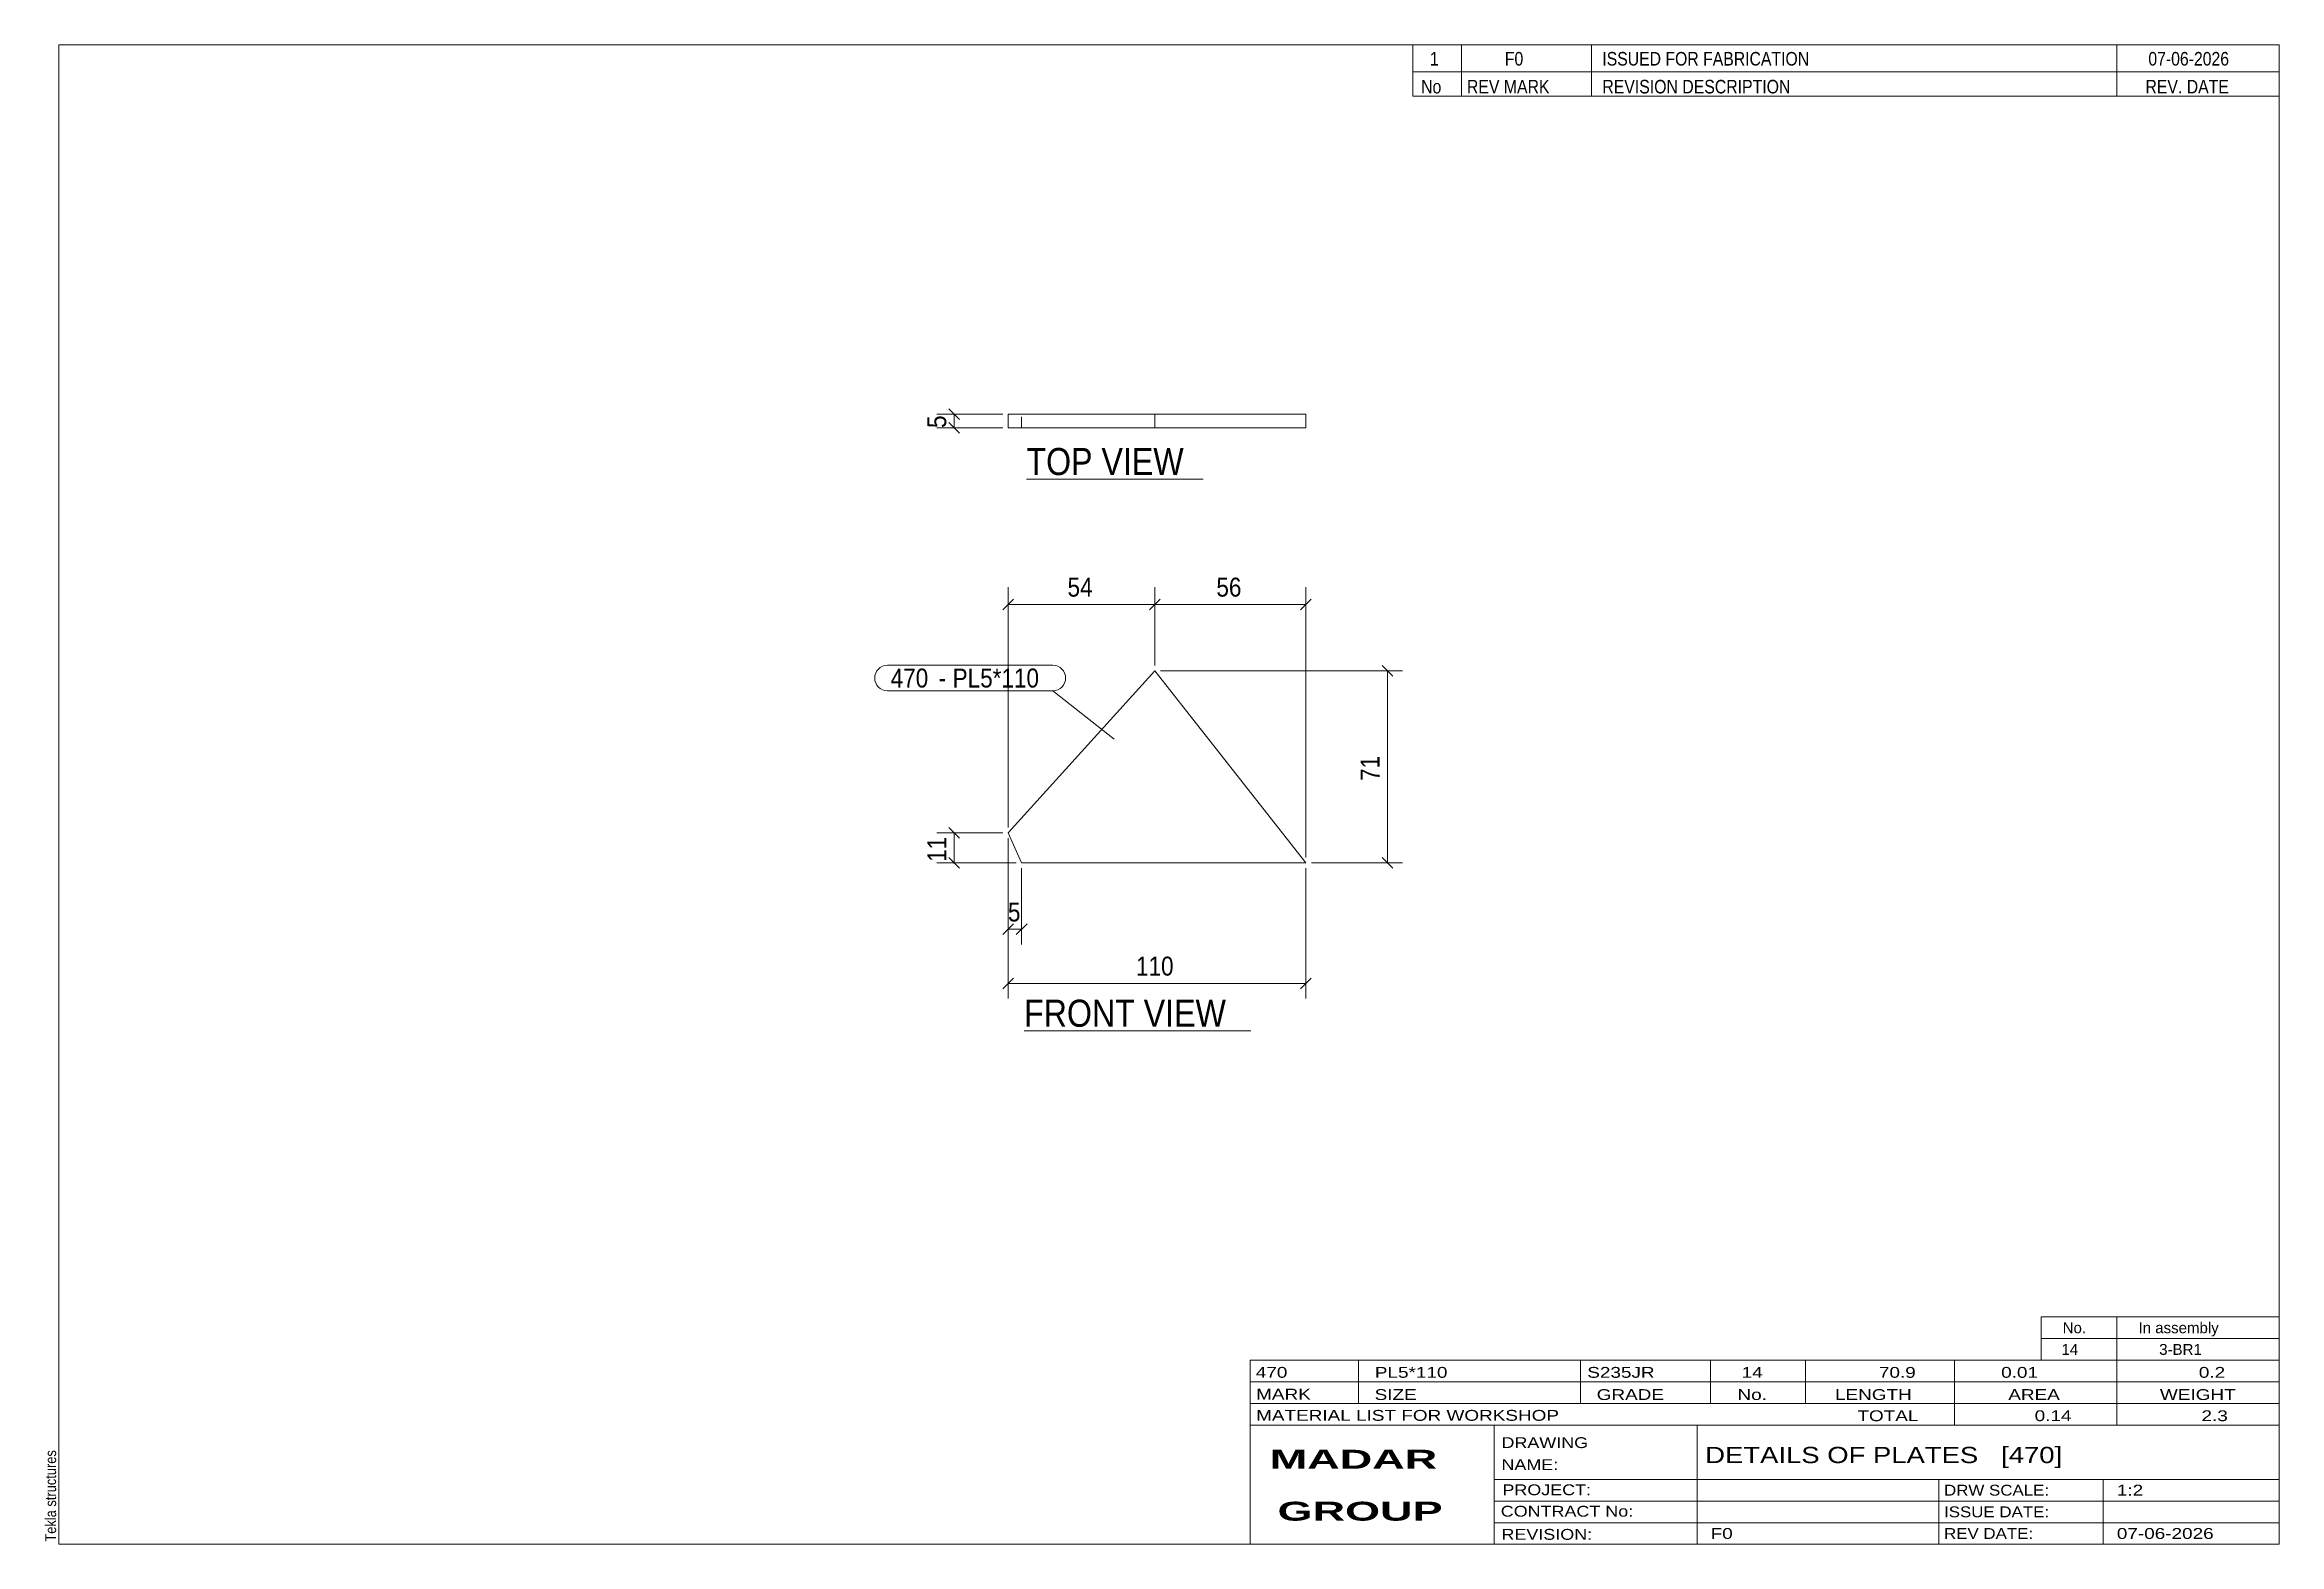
# Model space of a CAD drawing. Header units: millimetres. Extents: x 2 to 415, y 5 to 282.
import ezdxf

# ---------------------------------------------------------------- set-up
doc = ezdxf.new("R2010")
doc.units = ezdxf.units.MM
doc.linetypes.add('XKITLINE00', pattern=[0])
doc.linetypes.add('XKITLINE02', pattern=[4, 2, -2])
for name, color, linetype, lineweight in [('Dimensions', 7, 'Continuous', 0), ('DrawingSheet', 5, 'Continuous', 0), ('OtherObjectType', 7, 'Continuous', 0), ('Part', 2, 'Continuous', 0), ('PartMark', 7, 'Continuous', 0)]:
    doc.layers.add(name, color=color, linetype=linetype, lineweight=lineweight)
doc.styles.add('ARIAL', font='ARIAL.TTF')
doc.styles.add('ARIAL_BOLD', font='ARIALBD.TTF')
doc.styles.add('ARIAL_NARROW', font='ARIALN.TTF')

# ---------------------------------------------------------------- blocks, each defined once
blk = doc.blocks.new('*A1')
at = {"layer": 'Part', "color": 2, "linetype": 'XKITLINE00', "lineweight": 0}
for p, q in [((207.39, 166.33), (180.31, 136.43)), ((207.39, 166.33), (235.28, 130.87)), ((182.78, 130.87), (180.31, 136.43)), ((235.28, 130.87), (182.78, 130.87))]:
    blk.add_line(p, q, dxfattribs=at)
blk = doc.blocks.new('*A2')
at = {"layer": 'Part', "color": 2, "linetype": 'XKITLINE00', "lineweight": 0}
for p, q in [((180.31, 213.75), (180.31, 211.25)), ((235.28, 213.75), (180.31, 213.75)), ((180.31, 211.25), (235.28, 211.25)), ((207.39, 211.25), (207.39, 213.75)), ((235.28, 211.25), (235.28, 213.75))]:
    blk.add_line(p, q, dxfattribs=at)
at = {"layer": 'Part', "color": 7, "linetype": 'XKITLINE02', "lineweight": 0}
blk.add_line((182.78, 211.25), (182.78, 213.75), dxfattribs=at)
blk = doc.blocks.new('*A3')
at = {"layer": 'DrawingSheet', "color": 5, "linetype": 'XKITLINE00', "lineweight": 0}
for p, q in [((415, 282), (5, 282)), ((5, 282), (5, 5)), ((415, 5), (415, 282)), ((5, 5), (415, 5))]:
    blk.add_line(p, q, dxfattribs=at)
at = {"layer": 'DrawingSheet', "color": 5, "style": 'ARIAL', "width": 0.85}
blk.add_text('Tekla structures', height=2, rotation=90, dxfattribs=at).set_placement((4.5, 5.5))
blk = doc.blocks.new('*A4')
at = {"layer": 'OtherObjectType', "color": 7, "linetype": 'XKITLINE00', "lineweight": 0}
for p, q in [((371, 47), (415, 47)), ((371, 43), (371, 47)), ((385, 43), (385, 47)), ((415, 43), (415, 47)), ((371, 43), (415, 43)), ((371, 39), (371, 43)), ((385, 39), (385, 43)), ((415, 39), (415, 43)), ((371, 39), (415, 39))]:
    blk.add_line(p, q, dxfattribs=at)
at = {"layer": 'OtherObjectType', "color": 7, "style": 'ARIAL_NARROW', "width": 1.211571}
for s, p in [('No.', (375, 44)), ('In assembly', (389, 44)), ('14', (374.77, 40)), ('3-BR1', (392.82, 40))]:
    blk.add_text(s, height=2, dxfattribs=at).set_placement(p)
blk = doc.blocks.new('*A5')
at = {"layer": 'OtherObjectType', "color": 7, "linetype": 'XKITLINE00', "lineweight": 0}
for p, q in [((255, 282), (415, 282)), ((415, 282), (255, 282)), ((255, 282), (255, 277)), ((264, 282), (264, 277)), ((288, 282), (288, 277)), ((385, 282), (385, 277)), ((415, 282), (415, 277)), ((255, 277), (415, 277)), ((255, 277), (255, 272.5)), ((255, 277), (415, 277)), ((264, 277), (264, 272.5)), ((288, 277), (288, 272.5)), ((385, 277), (385, 272.5)), ((415, 277), (415, 272.5)), ((415, 272.5), (255, 272.5))]:
    blk.add_line(p, q, dxfattribs=at)
at = {"layer": 'OtherObjectType', "color": 7, "style": 'ARIAL_NARROW'}
for s, width, p in [('1', 1.017001, (258.16, 278.15)), ('F0', 1.017001, (272, 278.15)), ('ISSUED FOR FABRICATION', 1.017001, (290, 278.15)), ('07-06-2026', 1.017001, (390.82, 278.15)), ('No', 1.02, (256.54, 273)), ('REV MARK', 1.02, (265, 273)), ('REVISION DESCRIPTION', 1.02, (290, 273)), ('REV. DATE', 1.02, (390.28, 273))]:
    blk.add_text(s, height=2.5, dxfattribs=dict(at, width=width)).set_placement(p)
blk = doc.blocks.new('*A6')
at = {"layer": 'OtherObjectType', "color": 7, "linetype": 'XKITLINE00', "lineweight": 0}
for p, q in [((225, 39), (415, 39)), ((225, 39), (225, 35)), ((225, 39), (415, 39)), ((245, 35), (245, 39)), ((286, 35), (286, 39)), ((310, 35), (310, 39)), ((327.5, 35), (327.5, 39)), ((355, 35), (355, 39)), ((385, 35), (385, 39)), ((415, 35), (415, 39)), ((225, 35), (415, 35)), ((225, 35), (225, 5)), ((225, 35), (415, 35)), ((245, 31), (245, 35)), ((286, 31), (286, 35)), ((310, 31), (310, 35)), ((327.5, 31), (327.5, 35)), ((355, 31), (355, 35)), ((385, 31), (385, 35)), ((415, 31), (415, 35)), ((225, 31), (415, 31)), ((355, 27), (355, 31)), ((385, 27), (385, 31)), ((415, 27), (415, 31)), ((225, 27), (415, 27)), ((270, 21), (270, 27)), ((307.5, 17), (307.5, 27)), ((415, 21), (415, 27)), ((270, 21), (270, 5)), ((415, 17), (415, 21)), ((270, 17), (415, 17)), ((307.5, 5), (307.5, 17)), ((352.16, 13), (352.16, 17)), ((382.5, 5), (382.5, 17)), ((415, 13), (415, 17)), ((270, 13), (415, 13)), ((352.16, 5), (352.16, 13)), ((415, 9), (415, 13)), ((270, 9), (415, 9)), ((415, 5), (415, 9)), ((225, 5), (415, 5)), ((262.5, 5), (415, 5))]:
    blk.add_line(p, q, dxfattribs=at)
at = {"layer": 'OtherObjectType', "color": 7, "style": 'ARIAL_NARROW'}
for s, height, width, p in [('470', 2, 1.525501, (226.01, 35.76)), ('PL5*110', 2, 1.525501, (248, 35.76)), ('S235JR', 2, 1.525501, (287.22, 35.76)), ('14', 2, 1.525501, (315.73, 35.76)), ('70.9', 2, 1.525501, (341.07, 35.76)), ('0.01', 2, 1.525501, (363.64, 35.76)), ('0.2', 2, 1.525501, (400.14, 35.76)), ('MARK', 2, 1.525501, (226.08, 31.73)), ('SIZE', 2, 1.525501, (247.96, 31.66)), ('GRADE', 2, 1.525501, (288.96, 31.66)), ('No.', 2, 1.525501, (314.96, 31.66)), ('LENGTH', 2, 1.525501, (332.96, 31.66)), ('AREA', 2, 1.525501, (364.96, 31.66)), ('WEIGHT', 2, 1.525501, (392.96, 31.66)), ('MATERIAL LIST FOR WORKSHOP', 2, 1.525501, (226.08, 27.82)), ('TOTAL', 2, 1.525501, (337.1, 27.75)), ('0.14', 2, 1.525501, (369.83, 27.75)), ('2.3', 2, 1.525501, (400.63, 27.75)), ('DRAWING', 2, 1.445, (271.38, 22.78)), ('NAME:', 2, 1.445, (271.38, 18.72)), ('DETAILS OF PLATES   [470]', 3, 1.474651, (309, 20)), ('PROJECT:', 2, 1.445, (271.55, 14.07)), ('DRW SCALE:', 2, 1.36, (353.1, 14)), ('1:2', 2, 1.525501, (385, 14)), ('CONTRACT No:', 2, 1.445, (271.25, 10.11)), ('ISSUE DATE:', 2, 1.36, (353.1, 10)), ('REVISION:', 2, 1.445, (271.38, 5.84)), ('F0', 2, 1.525501, (310, 6)), ('REV DATE:', 2, 1.36, (353.1, 6)), ('07-06-2026', 2, 1.525501, (385, 6))]:
    blk.add_text(s, height=height, dxfattribs=dict(at, width=width)).set_placement(p)
at = {"layer": 'OtherObjectType', "color": 1, "style": 'ARIAL_BOLD', "width": 1.7}
for s, p in [('MADAR ', (228.58, 18.97)), ('GROUP', (230.03, 9.37))]:
    blk.add_text(s, height=3.5, dxfattribs=at).set_placement(p)
blk = doc.blocks.new('*A7')
at = {"layer": 'Dimensions', "color": 7, "linetype": 'XKITLINE00', "lineweight": 0}
for p, q in [((208.39, 166.33), (253.11, 166.33)), ((249.32, 167.32), (251.3, 165.34)), ((250.31, 130.87), (250.31, 166.33)), ((236.28, 130.87), (253.11, 130.87)), ((249.32, 131.86), (251.3, 129.88))]:
    blk.add_line(p, q, dxfattribs=at)
at = {"layer": 'Dimensions', "color": 3}
for p in [(250.31, 166.33), (250.31, 130.87)]:
    blk.add_point(p, dxfattribs=at)
at = {"layer": 'Dimensions', "color": 3, "style": 'ARIAL', "width": 0.85}
blk.add_text('71', height=3.5, rotation=90.0002, dxfattribs=at).set_placement((248.86, 146.01))
blk = doc.blocks.new('*A8')
at = {"layer": 'Dimensions', "color": 7, "linetype": 'XKITLINE00', "lineweight": 0}
for p, q in [((179.31, 136.43), (167.11, 136.43)), ((169.32, 137.42), (171.3, 135.44)), ((170.31, 130.87), (170.31, 136.43)), ((181.78, 130.87), (167.11, 130.87)), ((169.32, 131.86), (171.3, 129.88))]:
    blk.add_line(p, q, dxfattribs=at)
at = {"layer": 'Dimensions', "color": 3}
for p in [(170.31, 136.43), (170.31, 130.87)]:
    blk.add_point(p, dxfattribs=at)
at = {"layer": 'Dimensions', "color": 3, "style": 'ARIAL', "width": 0.85}
blk.add_text('11', height=3.5, rotation=90.0002, dxfattribs=at).set_placement((168.86, 131.06))
blk = doc.blocks.new('*A9')
at = {"layer": 'Dimensions', "color": 7, "linetype": 'XKITLINE00', "lineweight": 0}
for p, q in [((180.31, 135.43), (180.31, 105.8)), ((235.28, 129.87), (235.28, 105.8)), ((181.3, 109.59), (179.32, 107.61)), ((180.31, 108.6), (235.28, 108.6)), ((236.27, 109.59), (234.29, 107.61))]:
    blk.add_line(p, q, dxfattribs=at)
at = {"layer": 'Dimensions', "color": 3}
for p in [(180.31, 108.6), (235.28, 108.6)]:
    blk.add_point(p, dxfattribs=at)
at = {"layer": 'Dimensions', "color": 3, "style": 'ARIAL', "width": 0.85}
blk.add_text('110', height=3.5, dxfattribs=at).set_placement((203.9, 110.05))
blk = doc.blocks.new('*A10')
at = {"layer": 'Dimensions', "color": 7, "linetype": 'XKITLINE00', "lineweight": 0}
for p, q in [((180.31, 137.43), (180.31, 181.8)), ((207.39, 167.33), (207.39, 181.8)), ((181.3, 179.59), (179.32, 177.61)), ((180.31, 178.6), (207.39, 178.6)), ((208.38, 179.59), (206.4, 177.61))]:
    blk.add_line(p, q, dxfattribs=at)
at = {"layer": 'Dimensions', "color": 3}
for p in [(180.31, 178.6), (207.39, 178.6)]:
    blk.add_point(p, dxfattribs=at)
at = {"layer": 'Dimensions', "color": 3, "style": 'ARIAL', "width": 0.85}
blk.add_text('54', height=3.5, dxfattribs=at).set_placement((191.25, 180.05))
blk = doc.blocks.new('*A11')
at = {"layer": 'Dimensions', "color": 7, "linetype": 'XKITLINE00', "lineweight": 0}
for p, q in [((207.39, 167.33), (207.39, 181.8)), ((235.28, 131.87), (235.28, 181.8)), ((208.38, 179.59), (206.4, 177.61)), ((207.39, 178.6), (235.28, 178.6)), ((236.27, 179.59), (234.29, 177.61))]:
    blk.add_line(p, q, dxfattribs=at)
at = {"layer": 'Dimensions', "color": 3}
for p in [(207.39, 178.6), (235.28, 178.6)]:
    blk.add_point(p, dxfattribs=at)
at = {"layer": 'Dimensions', "color": 3, "style": 'ARIAL', "width": 0.85}
blk.add_text('56', height=3.5, dxfattribs=at).set_placement((218.74, 180.05))
blk = doc.blocks.new('*A12')
at = {"layer": 'Dimensions', "color": 7, "linetype": 'XKITLINE00', "lineweight": 0}
for p, q in [((180.31, 135.43), (180.31, 115.8)), ((182.78, 129.87), (182.78, 115.8)), ((181.3, 119.59), (179.32, 117.61)), ((180.31, 118.6), (182.78, 118.6)), ((183.77, 119.59), (181.79, 117.61))]:
    blk.add_line(p, q, dxfattribs=at)
at = {"layer": 'Dimensions', "color": 3}
for p in [(180.31, 118.6), (182.78, 118.6)]:
    blk.add_point(p, dxfattribs=at)
at = {"layer": 'Dimensions', "color": 3, "style": 'ARIAL', "width": 0.85}
blk.add_text('5', height=3.5, dxfattribs=at).set_placement((180.25, 120.05))
blk = doc.blocks.new('*A13')
at = {"layer": 'PartMark', "color": 7, "linetype": 'XKITLINE00', "lineweight": 0}
for p, q in [((158, 167.36), (188.55, 167.36)), ((158, 162.66), (188.55, 162.66)), ((199.87, 153.69), (188.55, 162.66))]:
    blk.add_line(p, q, dxfattribs=at)
for centre, start, end in [((158, 165.01), 90, 270), ((188.55, 165.01), 270, 90)]:
    blk.add_arc(centre, 2.35, start, end, dxfattribs=at)
at = {"layer": 'PartMark', "color": 1, "style": 'ARIAL', "width": 0.85}
blk.add_text('470', height=3.5, dxfattribs=at).set_placement((158.6, 163.26))
at = {"layer": 'PartMark', "color": 3, "style": 'ARIAL', "width": 0.85}
for s, p in [('PL5*110', (170.04, 163.26)), ('-', (167.44, 163.26))]:
    blk.add_text(s, height=3.5, dxfattribs=at).set_placement(p)
blk = doc.blocks.new('*A14')
at = {"layer": 'OtherObjectType', "color": 7, "linetype": 'XKITLINE00', "lineweight": 0}
blk.add_line((183.23, 99.85), (225.08, 99.85), dxfattribs=at)
at = {"layer": 'OtherObjectType', "color": 3, "style": 'ARIAL', "width": 0.85}
blk.add_text('FRONT VIEW', height=5, dxfattribs=at).set_placement((183.23, 100.6))
blk = doc.blocks.new('*A15')
at = {"layer": 'Dimensions', "color": 7, "linetype": 'XKITLINE00', "lineweight": 0}
for p, q in [((169.32, 214.74), (171.3, 212.76)), ((179.31, 213.75), (167.11, 213.75)), ((179.31, 211.25), (167.11, 211.25)), ((169.32, 212.24), (171.3, 210.26)), ((170.31, 211.25), (170.31, 213.75))]:
    blk.add_line(p, q, dxfattribs=at)
at = {"layer": 'Dimensions', "color": 3}
for p in [(170.31, 213.75), (170.31, 211.25)]:
    blk.add_point(p, dxfattribs=at)
at = {"layer": 'Dimensions', "color": 3, "style": 'ARIAL', "width": 0.85}
blk.add_text('5', height=3.5, rotation=90.0002, dxfattribs=at).set_placement((168.86, 211.2))
blk = doc.blocks.new('*A16')
at = {"layer": 'OtherObjectType', "color": 7, "linetype": 'XKITLINE00', "lineweight": 0}
blk.add_line((183.67, 201.75), (216.27, 201.75), dxfattribs=at)
at = {"layer": 'OtherObjectType', "color": 3, "style": 'ARIAL', "width": 0.85}
blk.add_text('TOP VIEW', height=5, dxfattribs=at).set_placement((183.67, 202.5))

msp = doc.modelspace()

# ---------------------------------------------------------------- block references
at = {"lineweight": 0}
for name in ['*A3', '*A5', '*A15', '*A2', '*A16', '*A10', '*A11', '*A13', '*A1', '*A7', '*A8', '*A9', '*A12', '*A14', '*A4', '*A6']:
    msp.add_blockref(name, (0, 0), dxfattribs=at)

doc.saveas('drawing.dxf')
